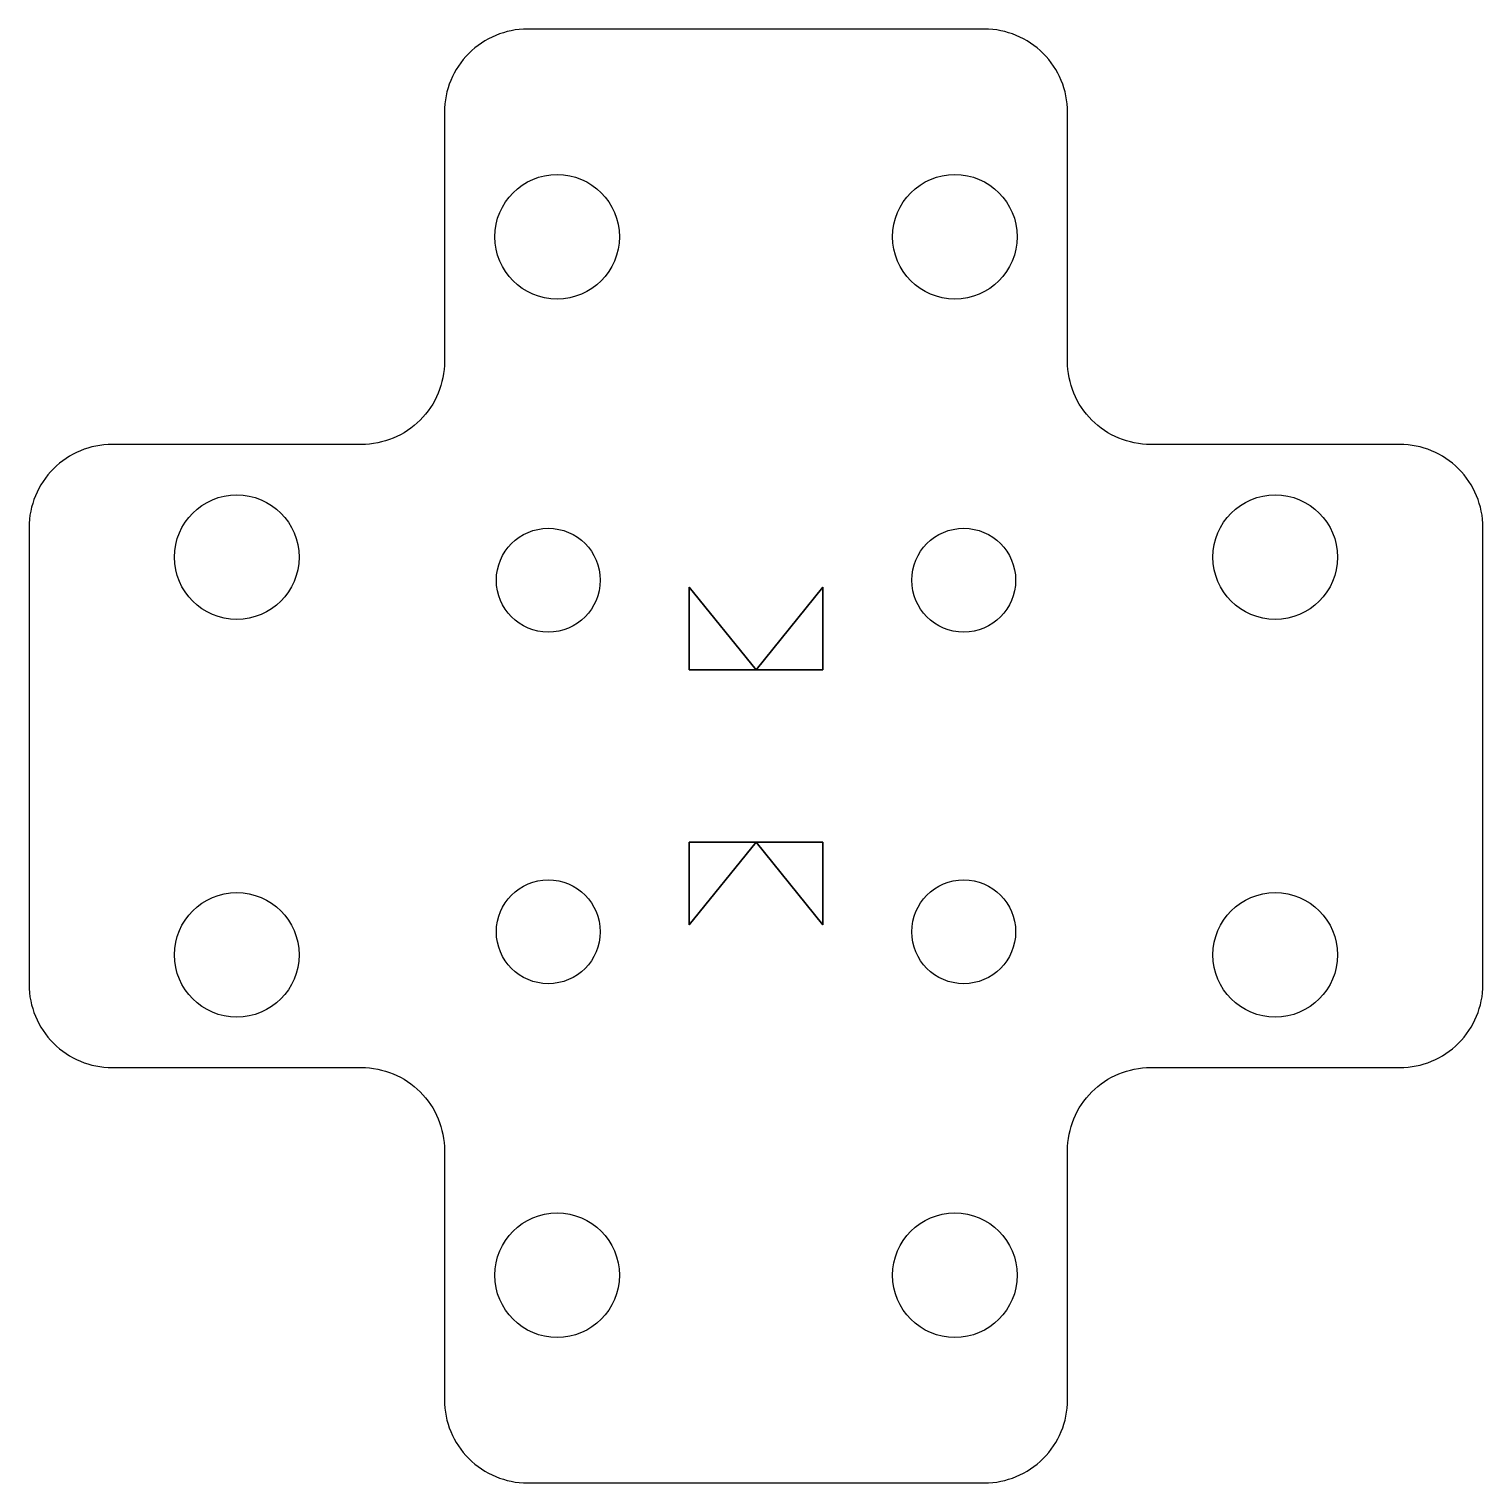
# Model space of a CAD drawing. Header units: millimetres. Extents: x -50 to 20, y -50 to 20.
import ezdxf

# ---------------------------------------------------------------- set-up
doc = ezdxf.new("R2010")
doc.units = ezdxf.units.MM

msp = doc.modelspace()

# ---------------------------------------------------------------- linework, layer by layer
msp.add_lwpolyline([(-26, 20, 0.414214), (-30, 16), (-30, 4, -0.414214), (-34, 0), (-46, 0, 0.414214), (-50, -4), (-50, -26, 0.414214), (-46, -30), (-34, -30, -0.414214), (-30, -34), (-30, -46, 0.414214), (-26, -50), (-4, -50, 0.414214), (0, -46), (0, -34, -0.414214), (4, -30), (16, -30, 0.414214), (20, -26), (20, -4, 0.414214), (16, 0), (4, 0, -0.414214), (0, 4), (0, 16, 0.414214), (-4, 20)], format="xyb", close=True)
for points in [[(-15, -10.85), (-18.212, -6.876), (-18.212, -10.85)], [(-18.212, -10.85), (-18.212, -6.876), (-15, -10.85)], [(-11.788, -6.876), (-15, -10.85), (-11.788, -10.85)], [(-11.788, -6.876), (-11.788, -10.85), (-15, -10.85)], [(-15, -19.15), (-18.212, -19.15), (-18.212, -23.124)], [(-18.212, -23.124), (-18.212, -19.15), (-15, -19.15)], [(-11.788, -19.15), (-15, -19.15), (-11.788, -23.124)], [(-11.788, -19.15), (-11.788, -23.124), (-15, -19.15)]]:
    msp.add_lwpolyline(points, close=True)
for centre, radius in [((-24.575, 10), 3), ((-5.425, 10), 3), ((-40, -5.425), 3), ((10, -5.425), 3), ((-25, -6.537), 2.5), ((-5, -6.537), 2.5), ((-25, -23.463), 2.5), ((-5, -23.463), 2.5), ((-40, -24.575), 3), ((10, -24.575), 3), ((-24.575, -40), 3), ((-5.425, -40), 3)]:
    msp.add_circle(centre, radius)

doc.saveas('drawing.dxf')
